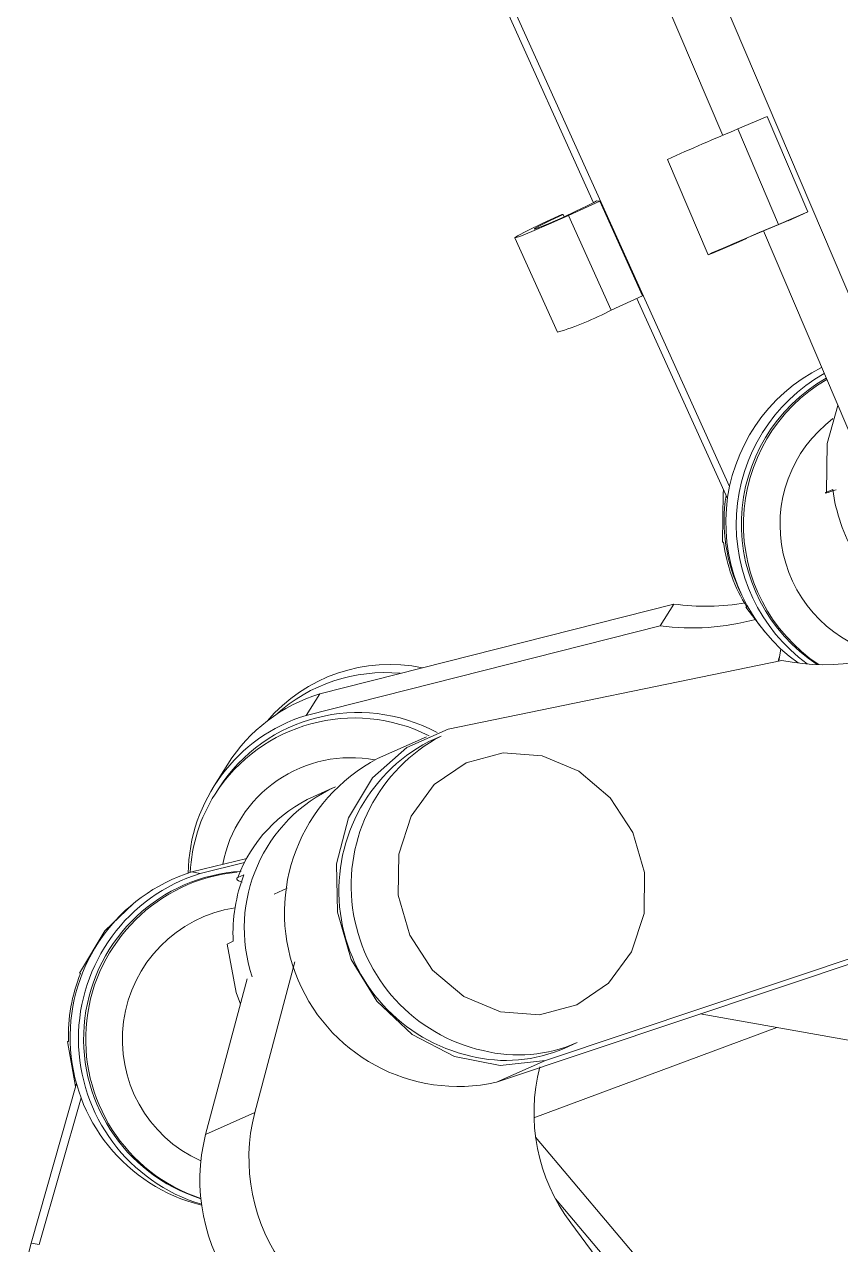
# Model space of a CAD drawing. Header units: millimetres. Extents: x 0 to 1189, y 0 to 841.
# Drawn here: x 918.93 to 923.66, y 528.87 to 535.93 of the extents above; entities that cross this region are included whole.
import ezdxf

# ---------------------------------------------------------------- set-up
doc = ezdxf.new("R2010")
doc.units = ezdxf.units.MM
doc.layers.get('0').update_dxf_attribs({"lineweight": 18})

msp = doc.modelspace()

# ---------------------------------------------------------------- linework, layer by layer
at = {"color": 7, "linetype": 'Continuous', "lineweight": 15}
for p, q in [((923.9883, 533.6983), (922.5167, 537.1476)), ((922.9727, 535.2874), (922.2328, 537.0215)), ((922.2256, 534.8983), (921.4396, 536.635)), ((923.0126, 533.2573), (921.4877, 536.6265)), ((923.23, 535.3965), (923.0603, 535.3246)), ((923.4655, 534.8446), (923.23, 535.3965)), ((923.2958, 534.7727), (923.0603, 535.3246)), ((922.6525, 535.1486), (922.8879, 534.5967)), ((922.2618, 534.9063), (922.08, 534.8236)), ((922.2426, 534.9097), (922.2618, 534.9063)), ((922.5091, 534.36), (922.2618, 534.9063)), ((922.0415, 534.8304), (922.0487, 534.8291)), ((922.0544, 534.8166), (922.0487, 534.8291)), ((922.3273, 534.2773), (922.08, 534.8236)), ((923.4655, 534.8446), (923.2958, 534.7727)), ((923.352, 534.7942), (923.4655, 534.8446)), ((923.9164, 533.0755), (923.2084, 534.7348)), ((921.7692, 534.6951), (922.0165, 534.1488)), ((923.0687, 534.6718), (923.1113, 534.6908)), ((923.1113, 534.6908), (923.1104, 534.6929)), ((922.5091, 534.36), (922.3273, 534.2773)), ((923.0003, 533.1867), (922.476, 534.345)), ((923.6096, 533.2389), (923.5741, 533.2232)), ((922.9772, 532.9342), (922.9711, 532.9353)), ((920.6408, 532.0586), (922.6896, 532.5766)), ((922.6896, 532.5766), (922.61, 532.4508)), ((923.107, 532.5592), (923.216, 532.4168)), ((923.113, 532.5582), (923.107, 532.5592)), ((920.5612, 531.9327), (922.61, 532.4508)), ((923.3003, 532.2675), (923.2931, 532.2465)), ((923.3082, 532.3182), (923.2972, 532.2474)), ((921.3837, 531.8534), (923.3157, 532.2512)), ((920.6408, 532.0586), (920.5612, 531.9327)), ((921.2593, 531.8093), (920.9755, 531.6832)), ((921.3425, 531.8135), (921.2715, 531.7819)), ((920.1086, 531.6509), (920.029, 531.5251)), ((920.0544, 531.509), (920.0345, 531.4776)), ((920.7119, 531.5114), (920.6055, 531.4641)), ((919.9007, 531.0272), (920.2181, 531.1062)), ((919.9489, 531.0187), (920.2054, 531.0826)), ((919.9007, 531.0272), (919.9489, 531.0187)), ((920.2017, 531.0113), (920.1662, 530.9955)), ((924.6312, 530.805), (921.6633, 529.8115)), ((924.5908, 530.8227), (921.9472, 529.9376)), ((920.1395, 530.6265), (920.104, 530.6107)), ((920.264, 529.6353), (920.497, 530.5069)), ((919.256, 530.4402), (919.25, 530.4412)), ((919.9801, 529.5092), (920.2206, 530.4088)), ((922.8417, 530.206), (925.3517, 529.7634)), ((923.286, 530.1276), (921.8801, 529.6061)), ((919.1805, 530.0473), (919.2272, 529.7863)), ((919.1866, 530.0463), (919.1805, 530.0473)), ((922.0593, 530.0091), (922.1303, 530.0406)), ((921.6633, 529.8115), (921.9472, 529.9376)), ((918.9694, 528.8807), (919.2323, 529.8042)), ((919.0175, 528.8722), (919.2592, 529.7212)), ((919.9801, 529.5092), (920.264, 529.6353)), ((921.8895, 529.4944), (923.5402, 527.5368)), ((922.0053, 529.1368), (923.3235, 527.5735)), ((922.0932, 528.9979), (923.378, 527.2731)), ((918.9694, 528.8807), (919.0175, 528.8722))]:
    msp.add_line(p, q, dxfattribs=at)
at = {"color": 8, "linetype": 'Continuous', "lineweight": 15}
for p, q in [((922.2429, 534.9091), (922.2426, 534.9097)), ((923.352, 534.7942), (923.3516, 534.7951)), ((920.4519, 530.9332), (920.3769, 530.8999))]:
    msp.add_line(p, q, dxfattribs=at)
at = {"color": 7, "linetype": 'Continuous', "lineweight": 15}
for points in [[(922.0487, 534.8291), (921.9743, 534.7946), (921.9155, 534.7659), (921.8829, 534.7483), (921.8825, 534.7449), (921.9143, 534.7563), (921.9726, 534.7805), (922.0468, 534.8132), (922.1235, 534.8483), (922.1889, 534.8796), (922.2312, 534.9014), (922.2426, 534.9097)], [(922.08, 534.8236), (921.9672, 534.7733), (921.8687, 534.7311), (921.7993, 534.7035), (921.7698, 534.6947), (921.7846, 534.7061), (921.8414, 534.7359), (921.9316, 534.7795), (922.0415, 534.8304)], [(923.1113, 534.6908), (923.0472, 534.6637), (923.0075, 534.6473), (922.9994, 534.6444), (923.0243, 534.6556), (923.0778, 534.6789), (923.1502, 534.71), (923.2283, 534.7433), (923.2981, 534.7728), (923.347, 534.7932), (923.3661, 534.8008), (923.352, 534.7942)], [(923.2958, 534.7727), (923.1832, 534.7249), (923.0705, 534.6766), (922.9748, 534.6353), (922.9107, 534.6073), (922.8879, 534.5967), (922.9099, 534.6053), (922.9734, 534.6317), (923.0687, 534.6718)], [(923.6389, 533.7258), (923.5764, 533.5047), (923.5741, 533.2232)], [(922.9782, 533.2354), (922.9757, 533.221), (922.9711, 532.9353)], [(921.9472, 529.9376), (921.6846, 529.9088), (921.4205, 529.9599), (921.1762, 530.0869), (920.9716, 530.2793), (920.8231, 530.5216), (920.7429, 530.7943), (920.7375, 531.0751), (920.8072, 531.3414), (920.9464, 531.5716), (921.1439, 531.747), (921.3837, 531.8534)], [(921.6875, 530.2179), (921.9127, 530.201), (922.1276, 530.2584), (922.3112, 530.3842), (922.4454, 530.5663), (922.5172, 530.7868), (922.5195, 531.0241), (922.4521, 531.255), (922.3216, 531.4568), (922.1407, 531.6099), (921.9272, 531.6993), (921.702, 531.7161), (921.4871, 531.6588), (921.3035, 531.5329), (921.1693, 531.3509), (921.0975, 531.1304), (921.0952, 530.8931), (921.1626, 530.6622), (921.2932, 530.4603), (921.474, 530.3072), (921.6875, 530.2179)], [(919.5628, 530.8456), (919.3961, 530.6867), (919.25, 530.4412)], [(920.104, 530.6107), (920.1559, 530.3311), (920.1816, 530.2628)]]:
    msp.add_lwpolyline(points, dxfattribs=at)
for centre, radius, start, end in [((928.8728, 521.2967), 15.1844, 112.50659, 114.18292), ((921.5041, 535.8273), 1.755, 286.97384, 297.9708), ((923.9916, 533.0496), 1.0008, 116.48335, 234.38028), ((924.0517, 533.0389), 1.0008, 119.42469, 233.88168), ((924.0516, 533.039), 0.9708, 119.61502, 236.76179), ((923.9317, 533.0599), 0.9511, 171.19591, 206.19883), ((924.6272, 533.3772), 1.0269, 187.73816, 210.18539), ((923.9189, 533.0618), 0.9504, 187.71907, 212.00457), ((922.8726, 533.9651), 1.4005, 262.49103, 279.57148), ((922.793, 533.8356), 1.3969, 262.47161, 285.34419), ((923.5625, 533.4358), 1.21, 258.22884, 303.1156), ((921.048, 531.2905), 0.9373, 78.46593, 139.42545), ((921.0176, 531.2423), 0.9381, 84.58212, 132.23277), ((920.9292, 531.1308), 0.9715, 107.2692, 147.63516), ((920.8487, 531.0067), 0.9696, 107.2467, 179.20104), ((920.8617, 530.9891), 0.9603, 61.54253, 147.21416), ((921.73, 530.9172), 0.9788, 117.92942, 257.27983), ((921.8009, 530.9487), 0.9788, 117.92919, 257.2798), ((921.4421, 530.7924), 1.0056, 117.64769, 282.70872), ((921.0994, 530.703), 0.8958, 114.20335, 198.3161), ((920.8288, 530.9755), 0.9397, 147.70065, 177.04609), ((920.9488, 530.7021), 0.8357, 114.25345, 159.44488), ((920.196, 530.0715), 1.0003, 107.17094, 256.15238), ((920.2445, 530.063), 1.0004, 107.18626, 253.23885), ((920.2442, 530.0629), 0.9703, 93.45247, 252.47261), ((920.2563, 530.0608), 0.9703, 95.60019, 251.71196), ((921.0915, 530.6699), 0.9531, 159.00781, 182.6074), ((920.1376, 530.0816), 0.9517, 157.86798, 182.1305), ((921.7188, 530.7808), 0.8435, 255.98127, 293.81193), ((921.7897, 530.8125), 0.8437, 255.9837, 293.80691), ((922.942, 529.6359), 1.0618, 165.60853, 216.92772), ((921.2924, 529.3714), 1.0618, 165.60813, 216.92812), ((921.0086, 529.2453), 1.0618, 165.60808, 216.92846), ((919.932, 528.6064), 1.0009, 164.09409, 219.02472)]:
    msp.add_arc(centre, radius, start, end, dxfattribs=at)
at = {"color": 8, "linetype": 'Continuous', "lineweight": 15}
for centre, radius, start, end in [((924.0637, 533.0369), 0.9708, 120.22378, 236.56524), ((924.0745, 533.0349), 0.7701, 127.04006, 258.15799), ((920.8415, 530.958), 0.9598, 63.28051, 147.22245), ((920.821, 530.9347), 0.7538, 79.44291, 169.52451), ((920.268, 530.0587), 0.7703, 98.78702, 245.76491)]:
    msp.add_arc(centre, radius, start, end, dxfattribs=at)
at = {"color": 7, "linetype": 'Continuous', "lineweight": 15}
for points, knots in [([(923.5741, 533.2232), (923.5714, 533.2218), (923.5656, 533.2191), (923.5688, 533.2189), (923.5819, 533.2222), (923.6027, 533.2284), (923.6205, 533.2341), (923.6286, 533.2367)], [0, 0, 0, 0, 0.01344904, 0.02826663, 0.04325161, 0.05854911, 0.07144389, 0.07144389, 0.07144389, 0.07144389]), ([(920.1662, 530.9955), (920.166, 530.9954), (920.1619, 530.9936), (920.1579, 530.989), (920.1635, 530.9807), (920.1752, 530.9731), (920.1871, 530.9689), (920.1907, 530.9677)], [0, 0, 0, 0, 0.0008933, 0.01473399, 0.02857767, 0.04260586, 0.04859396, 0.04859396, 0.04859396, 0.04859396])]:
    msp.add_open_spline(points, degree=3, knots=knots, dxfattribs=at)

doc.saveas('drawing.dxf')
